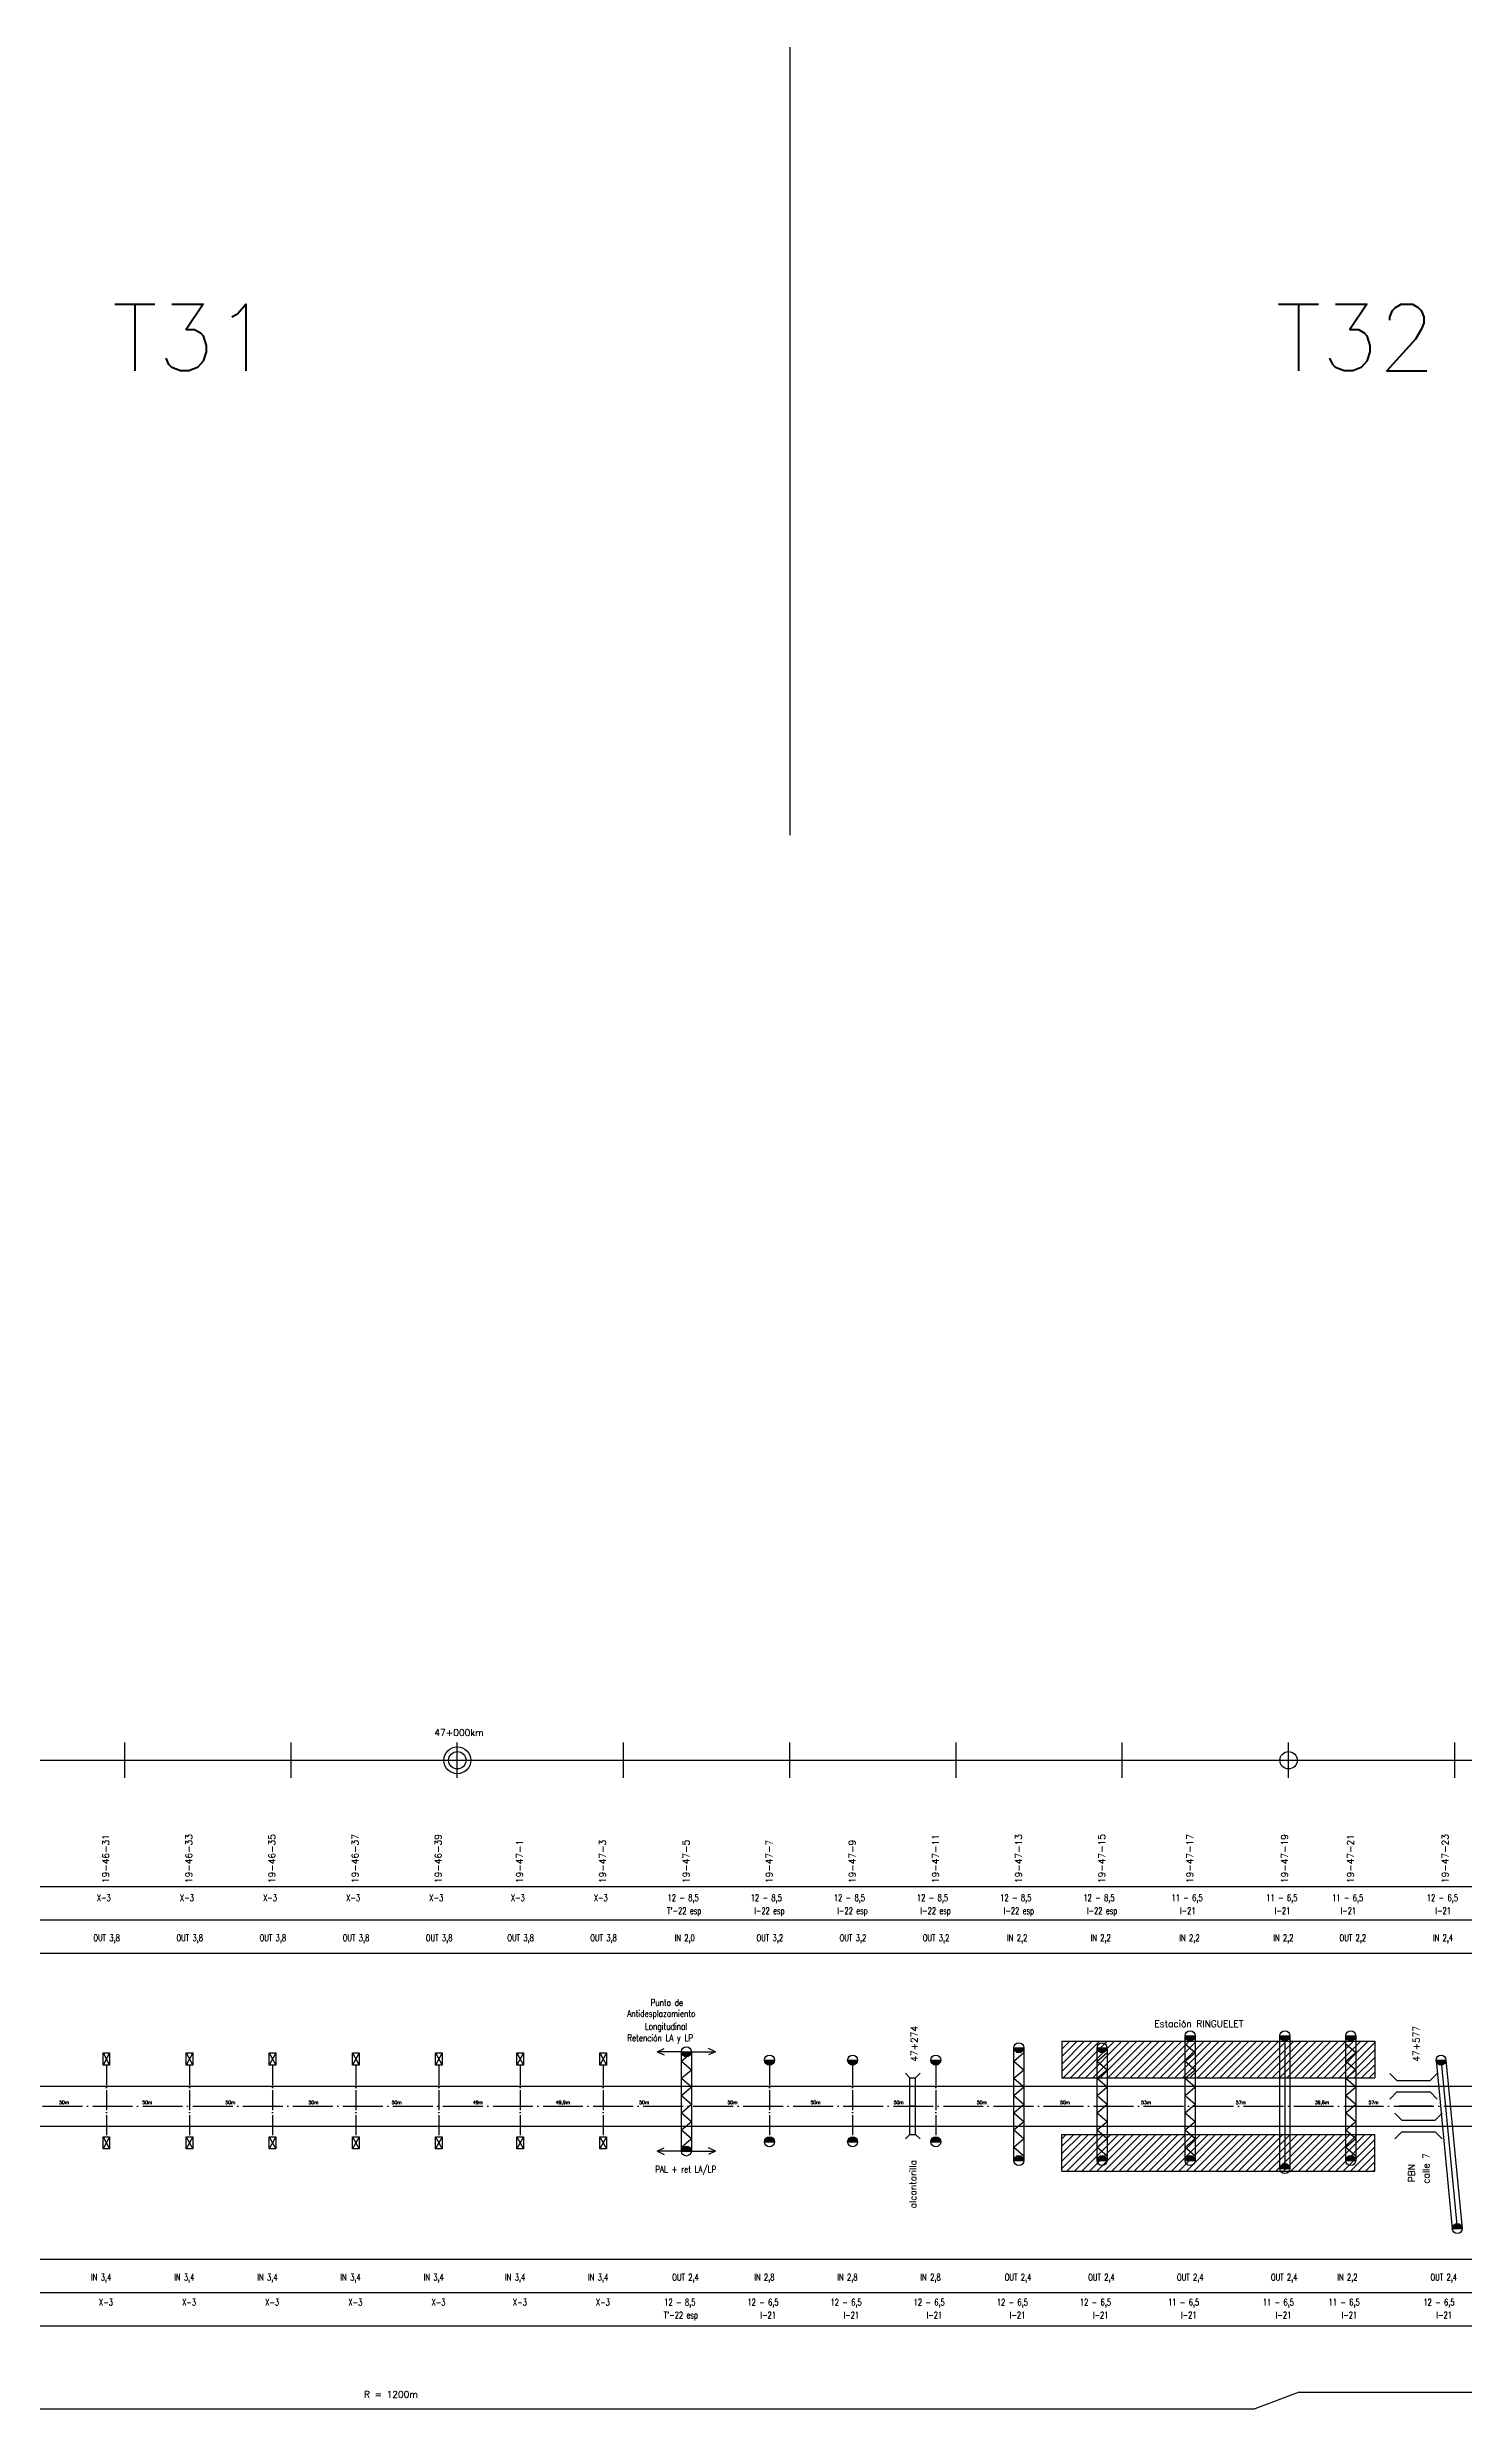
# Model space of a CAD drawing. Header units: millimetres. Extents: x 63 to 27368, y 135 to 1565.
# Drawn here: x 21322 to 22174, y 145 to 1565 of the extents above; entities that cross this region are included whole.
import ezdxf

# ---------------------------------------------------------------- set-up
doc = ezdxf.new("R2010")
doc.units = ezdxf.units.MM
doc.linetypes.add('ACAD_ISO04W100', pattern=[30, 24, -3, 0, -3])
for name, color, linetype in [('catenaria via ascendente', 7, 'Continuous'), ('catenaria vía descendente', 7, 'Continuous'), ('Eje de entrevías', 1, 'Continuous'), ('longitud vano', 7, 'Continuous'), ('Nº de poste', 6, 'Continuous'), ('progresivas', 4, 'Continuous'), ('TEXTOS', 3, 'Continuous')]:
    doc.layers.add(name, color=color, linetype=linetype)
doc.styles.add('STYLE1', font='romans.shx')

msp = doc.modelspace()

# ---------------------------------------------------------------- hatches: boundary and pattern name
for points in [[(22012, 369.3), (22006, 369.3, 1)], [(22069, 369.3), (22063, 369.3, 1)], [(22108.6, 369.3), (22102.6, 369.3, 1)], [(21709, 359.7), (21703, 359.7, 1)], [(21909, 362.1), (21903, 362.1, 1)], [(21959, 362.1), (21953, 362.1, 1)], [(21759, 354.7), (21753, 354.7, 1)], [(21809, 354.7), (21803, 354.7, 1)], [(21859, 354.7), (21853, 354.7, 1)], [(22162.9, 354.7), (22156.9, 354.7, 1)], [(21709, 300), (21703, 300, -1)], [(21759, 305.6), (21753, 305.6, -1)], [(21809, 305.6), (21803, 305.6, -1)], [(21859, 305.6), (21853, 305.6, -1)], [(21909, 294.3), (21903, 294.3, -1)], [(21959, 294.3), (21953, 294.3, -1)], [(22012, 294.3), (22006, 294.3, -1)], [(22069, 289.5), (22063, 289.5, -1)], [(22108.6, 294.3), (22102.6, 294.3, -1)], [(22172.7, 253.4), (22166.7, 253.4, -1)]]:
    msp.add_hatch(color=256).paths.add_polyline_path(points)
h = msp.add_hatch()
h.set_pattern_fill('ANSI31', color=8, style=0)
h.paths.add_polyline_path([(22120, 366), (21931.9, 366), (21931.9, 344), (22120, 344)])
h = msp.add_hatch()
h.set_pattern_fill('ANSI31', color=8, style=0)
h.paths.add_polyline_path([(22120, 310), (21931.9, 310), (21931.9, 288), (22120, 288)])

# ---------------------------------------------------------------- linework, layer by layer
for p, q in [((21768.2, 1565.1), (21768.2, 1091.2)), ((21368.2, 524.4), (21368.2, 545.6)), ((21468.2, 524.4), (21468.2, 545.6)), ((21568.2, 524.4), (21568.2, 545.6)), ((21668.2, 524.4), (21668.2, 545.6)), ((21768.2, 524.4), (21768.2, 545.6)), ((21868.2, 524.4), (21868.2, 545.6)), ((21968.2, 524.4), (21968.2, 545.6)), ((22068.2, 524.4), (22068.2, 545.6)), ((22168.2, 524.4), (22168.2, 545.6)), ((68.2, 535), (27368.2, 535)), ((68.2, 459), (27368.2, 459)), ((68.2, 439), (27368.2, 439)), ((68.2, 419), (27368.2, 419)), ((22006, 369.3), (22012, 369.3)), ((22006, 294.3), (22006, 369.3)), ((22012, 369.3), (22012, 294.3)), ((22063, 369.3), (22069, 369.3)), ((22063, 289.5), (22063, 369.3)), ((22066, 369.3), (22066, 292.5)), ((22069, 369.3), (22069, 289.5)), ((22102.6, 369.3), (22108.6, 369.3)), ((22102.6, 294.3), (22102.6, 369.3)), ((22108.6, 369.3), (22108.6, 294.3)), ((21355.1, 359), (21359.1, 351.7)), ((21359.1, 359), (21355.1, 351.7)), ((21405.1, 359), (21409.1, 351.7)), ((21409.1, 359), (21405.1, 351.7)), ((21455.1, 359), (21459.1, 351.7)), ((21459.1, 359), (21455.1, 351.7)), ((21505.1, 359), (21509.1, 351.7)), ((21509.1, 359), (21505.1, 351.7)), ((21555.1, 359), (21559.1, 351.7)), ((21559.1, 359), (21555.1, 351.7)), ((21604.1, 359), (21608.1, 351.7)), ((21608.1, 359), (21604.1, 351.7)), ((21654, 359), (21658, 351.7)), ((21658, 359), (21654, 351.7)), ((21688.4, 359.7), (21692.7, 361.6)), ((21703, 359.7), (21688.4, 359.7)), ((21688.4, 359.7), (21692.7, 357.8)), ((21703, 359.7), (21709, 359.7)), ((21703, 300), (21703, 359.7)), ((21703, 354.1), (21706, 356.7)), ((21709, 359.7), (21709, 300)), ((21709, 359.7), (21723.6, 359.7)), ((21709, 359.3), (21709, 359.3)), ((21723.6, 359.7), (21719.2, 361.6)), ((21723.6, 359.7), (21719.2, 357.8)), ((21903, 362.1), (21909, 362.1)), ((21903, 294.3), (21903, 362.1)), ((21903, 354.1), (21909, 359.3)), ((21909, 362.1), (21909, 294.3)), ((21909, 361.6), (21909, 361.7)), ((21931.9, 366), (21931.9, 344)), ((21931.9, 366), (22120, 366)), ((21953, 362.1), (21959, 362.1)), ((21953, 294.3), (21953, 362.1)), ((21953, 354.1), (21959, 359.3)), ((21959, 362.1), (21959, 294.3)), ((21959, 361.6), (21959, 361.7)), ((22006, 364.5), (22012, 359.3)), ((22006, 354.1), (22012, 359.3)), ((22012, 368.9), (22012, 368.9)), ((22069, 368.9), (22069, 368.9)), ((22102.6, 364.5), (22108.6, 359.3)), ((22102.6, 354.1), (22108.6, 359.3)), ((22108.6, 368.9), (22108.6, 368.9)), ((22120, 366), (22120, 344)), ((21703, 354.1), (21709, 348.9)), ((21703, 343.8), (21709, 348.9)), ((21703, 343.8), (21709, 338.6)), ((21753, 354.7), (21759, 354.7)), ((21758.9, 354.2), (21759, 354.3)), ((21803, 354.7), (21809, 354.7)), ((21808.9, 354.2), (21809, 354.3)), ((21840.4, 344), (21837.7, 346.8)), ((21840.4, 310), (21840.4, 344)), ((21843.9, 344), (21846.7, 346.8)), ((21843.9, 310), (21843.9, 344)), ((21853, 354.7), (21859, 354.7)), ((21858.9, 354.2), (21859, 354.3)), ((21903, 354.1), (21909, 348.9)), ((21903, 343.8), (21909, 348.9)), ((21903, 343.8), (21909, 338.6)), ((21931.9, 344), (22120, 344)), ((21953, 354.1), (21959, 348.9)), ((21953, 343.8), (21959, 348.9)), ((21953, 343.8), (21959, 338.6)), ((22006, 354.1), (22012, 348.9)), ((22006, 343.8), (22012, 348.9)), ((22006, 343.8), (22012, 338.6)), ((22102.6, 354.1), (22108.6, 348.9)), ((22102.6, 343.8), (22108.6, 348.9)), ((22102.6, 343.8), (22108.6, 338.6)), ((22133.3, 342.5), (22129.1, 346.7)), ((22153.3, 342.5), (22157.5, 346.7)), ((22156.9, 354.7), (22162.9, 354.7)), ((22156.9, 354.7), (22162.9, 354.7)), ((22156.9, 354.7), (22166.7, 253.4)), ((22160.2, 351.7), (22169.7, 253.4)), ((22162.9, 354.7), (22172.7, 253.4)), ((22162.9, 354.2), (22162.9, 354.3)), ((21703, 333.4), (21709, 338.6)), ((21703, 333.4), (21709, 328.2)), ((21703, 323), (21709, 328.2)), ((21843.9, 327), (21840.4, 327)), ((21903, 333.4), (21909, 338.6)), ((21903, 333.4), (21909, 328.2)), ((21903, 323), (21909, 328.2)), ((21953, 333.4), (21959, 338.6)), ((21953, 333.4), (21959, 328.2)), ((21953, 323), (21959, 328.2)), ((22006, 333.4), (22012, 338.6)), ((22006, 333.4), (22012, 328.2)), ((22006, 323), (22012, 328.2)), ((22102.6, 333.4), (22108.6, 338.6)), ((22102.6, 333.4), (22108.6, 328.2)), ((22102.6, 323), (22108.6, 328.2)), ((22133.3, 335.6), (22129.1, 331.3)), ((22154.8, 327), (22134.8, 327)), ((22153.3, 335.6), (22157.5, 331.3)), ((21703, 323), (21709, 317.8)), ((21703, 312.7), (21709, 317.8)), ((21703, 312.7), (21709, 307.5)), ((21903, 323), (21909, 317.8)), ((21903, 312.7), (21909, 317.8)), ((21903, 312.7), (21909, 307.5)), ((21953, 323), (21959, 317.8)), ((21953, 312.7), (21959, 317.8)), ((21953, 312.7), (21959, 307.5)), ((22006, 323), (22012, 317.8)), ((22006, 312.7), (22012, 317.8)), ((22006, 312.7), (22012, 307.5)), ((22102.6, 323), (22108.6, 317.8)), ((22102.6, 312.7), (22108.6, 317.8)), ((22102.6, 312.7), (22108.6, 307.5)), ((22136.3, 318.5), (22132.1, 322.7)), ((22156.3, 318.5), (22160.5, 322.7)), ((21355.1, 308.6), (21359.1, 301.3)), ((21359.1, 308.6), (21355.1, 301.3)), ((21405.1, 308.6), (21409.1, 301.3)), ((21409.1, 308.6), (21405.1, 301.3)), ((21455.1, 308.6), (21459.1, 301.3)), ((21459.1, 308.6), (21455.1, 301.3)), ((21505.1, 308.6), (21509.1, 301.3)), ((21509.1, 308.6), (21505.1, 301.3)), ((21555.1, 308.6), (21559.1, 301.3)), ((21559.1, 308.6), (21555.1, 301.3)), ((21604.1, 308.6), (21608.1, 301.3)), ((21608.1, 308.6), (21604.1, 301.3)), ((21654, 308.6), (21658, 301.3)), ((21658, 308.6), (21654, 301.3)), ((21688.4, 300), (21692.7, 301.9)), ((21703, 300), (21688.4, 300)), ((21688.4, 300), (21692.7, 298)), ((21703, 302.3), (21709, 307.5)), ((21703, 302.3), (21703.6, 301.8)), ((21703, 300), (21709, 300)), ((21709, 300), (21723.6, 300)), ((21723.6, 300), (21719.2, 301.9)), ((21723.6, 300), (21719.2, 298)), ((21753, 305.6), (21759, 305.6)), ((21803, 305.6), (21809, 305.6)), ((21840.4, 310), (21837.7, 307.3)), ((21843.9, 310), (21846.7, 307.3)), ((21853, 305.6), (21859, 305.6)), ((21903, 302.3), (21909, 307.5)), ((21903, 302.3), (21909, 297.1)), ((21931.9, 288), (21931.9, 310)), ((21931.9, 310), (22120, 310)), ((21953, 302.3), (21959, 307.5)), ((21953, 302.3), (21959, 297.1)), ((22006, 302.3), (22012, 307.5)), ((22006, 302.3), (22012, 297.1)), ((22102.6, 302.3), (22108.6, 307.5)), ((22102.6, 302.3), (22108.6, 297.1)), ((22120, 288), (22120, 310)), ((22136.3, 311.6), (22132.1, 307.3)), ((22156.3, 311.6), (22160.5, 307.3)), ((21903, 294.3), (21909, 294.3)), ((21931.9, 288), (22120, 288)), ((21953, 294.3), (21959, 294.3)), ((22006, 294.3), (22012, 294.3)), ((22063, 289.5), (22069, 289.5)), ((22102.6, 294.3), (22108.6, 294.3)), ((22166.7, 253.4), (22172.7, 253.4)), ((22166.7, 253.4), (22172.7, 253.4)), ((68.2, 235), (27368.2, 235)), ((68.2, 215), (27368.2, 215)), ((68.2, 195), (27368.2, 195)), ((20970.9, 145), (22048, 145)), ((22074.6, 155), (22048, 145)), ((22074.6, 155), (22343.9, 155))]:
    msp.add_line(p, q)
at = {"linetype": 'ACAD_ISO04W100', "ltscale": 0.5}
for p, q in [((21357.1, 351.7), (21357.1, 308.6)), ((21407.1, 351.7), (21407.1, 308.6)), ((21457.1, 351.7), (21457.1, 308.6)), ((21507.1, 351.7), (21507.1, 308.6)), ((21557.1, 351.7), (21557.1, 308.6)), ((21606.1, 351.7), (21606.1, 308.6)), ((21656, 351.7), (21656, 308.6)), ((21756, 351.7), (21756, 308.6)), ((21806, 351.7), (21806, 308.6)), ((21856, 351.7), (21856, 308.6))]:
    msp.add_line(p, q, dxfattribs=at)
for points in [[(21355.1, 359), (21359.1, 359), (21359.1, 351.7), (21355.1, 351.7)], [(21405.1, 359), (21409.1, 359), (21409.1, 351.7), (21405.1, 351.7)], [(21455.1, 359), (21459.1, 359), (21459.1, 351.7), (21455.1, 351.7)], [(21505.1, 359), (21509.1, 359), (21509.1, 351.7), (21505.1, 351.7)], [(21555.1, 359), (21559.1, 359), (21559.1, 351.7), (21555.1, 351.7)], [(21604.1, 359), (21608.1, 359), (21608.1, 351.7), (21604.1, 351.7)], [(21654, 359), (21658, 359), (21658, 351.7), (21654, 351.7)], [(21355.1, 308.6), (21359.1, 308.6), (21359.1, 301.3), (21355.1, 301.3)], [(21405.1, 308.6), (21409.1, 308.6), (21409.1, 301.3), (21405.1, 301.3)], [(21455.1, 308.6), (21459.1, 308.6), (21459.1, 301.3), (21455.1, 301.3)], [(21505.1, 308.6), (21509.1, 308.6), (21509.1, 301.3), (21505.1, 301.3)], [(21555.1, 308.6), (21559.1, 308.6), (21559.1, 301.3), (21555.1, 301.3)], [(21604.1, 308.6), (21608.1, 308.6), (21608.1, 301.3), (21604.1, 301.3)], [(21654, 308.6), (21658, 308.6), (21658, 301.3), (21654, 301.3)]]:
    msp.add_lwpolyline(points, close=True)
for centre, radius in [((21568.2, 535), 8.09), ((21568.2, 535), 5.24), ((22068.2, 535), 5.24), ((22009, 369.3), 3), ((22066, 369.3), 3), ((22105.6, 369.3), 3), ((21706, 359.7), 3), ((21756, 354.7), 3), ((21806, 354.7), 3), ((21856, 354.7), 3), ((21906, 362.1), 3), ((21956, 362.1), 3), ((22159.9, 354.7), 3), ((21706, 300), 3), ((21756, 305.6), 3), ((21806, 305.6), 3), ((21856, 305.6), 3), ((21906, 294.3), 3), ((21956, 294.3), 3), ((22009, 294.3), 3), ((22066, 289.5), 3), ((22105.6, 294.3), 3), ((22169.7, 253.4), 3)]:
    msp.add_circle(centre, radius)
at = {"layer": 'catenaria via ascendente'}
for p, q in [((21840.4, 344), (21843.9, 344)), ((22133.3, 342.5), (22153.3, 342.5)), ((68.2, 339), (26678.8, 339)), ((22133.3, 335.6), (22153.3, 335.6)), ((68.2, 315), (26678.8, 315)), ((21840.4, 310), (21843.9, 310))]:
    msp.add_line(p, q, dxfattribs=at)
at = {"layer": 'catenaria vía descendente'}
for p, q in [((17302.1, 315), (26678.8, 315)), ((22136.3, 318.5), (22156.3, 318.5)), ((21840.4, 310), (21843.9, 310)), ((22136.3, 311.6), (22156.3, 311.6))]:
    msp.add_line(p, q, dxfattribs=at)
at = {"layer": 'Eje de entrevías', "linetype": 'ACAD_ISO04W100'}
msp.add_line((68.2, 327), (27368.2, 327), dxfattribs=at)

# ---------------------------------------------------------------- texts
at = {"color": 3, "linetype": 'Continuous', "style": 'STYLE1'}
for s, p in [('T31', (21360.5, 1370.5)), ('T32', (22060.5, 1370.5))]:
    msp.add_text(s, height=40, dxfattribs=at).set_placement(p)
at = {"linetype": 'Continuous', "style": 'STYLE1', "width": 0.8}
for s, p in [('Antidesplazamiento', (21670.4, 380.7)), ('Punto de', (21684.4, 387.3)), ('Retención LA y LP', (21670.4, 366)), ('Longitudinal', (21681, 373)), ('PAL + ret LA/LP', (21687.2, 287.1))]:
    msp.add_text(s, height=4, dxfattribs=at).set_placement(p)
at = {"layer": 'longitud vano', "linetype": 'Continuous', "style": 'STYLE1'}
for s, p in [('50m', (21328.7, 328.3)), ('50m', (21378.7, 328.3)), ('50m', (21428.7, 328.3)), ('50m', (21478.7, 328.3)), ('50m', (21528.7, 328.3)), ('49m', (21577.6, 328.3)), ('49,9m', (21627.5, 328.3)), ('50m', (21677.6, 328.3)), ('50m', (21730.7, 328.3)), ('50m', (21780.7, 328.3)), ('50m', (21830.7, 328.3)), ('50m', (21880.7, 328.3)), ('50m', (21930.7, 328.3)), ('53m', (21979.5, 328.3)), ('57m', (22036.5, 328.3)), ('39,6m', (22084, 328.3)), ('57m', (22116.3, 328.3))]:
    msp.add_text(s, height=2, dxfattribs=at).set_placement(p)
at = {"layer": 'Nº de poste', "linetype": 'Continuous', "style": 'STYLE1'}
for s, p in [('19-46-31', (21358.7, 461.1)), ('19-46-33', (21408.7, 461.1)), ('19-46-35', (21458.7, 461.1)), ('19-46-37', (21508.7, 461.1)), ('19-46-39', (21558.7, 461.1)), ('19-47-1', (21607.7, 461.1)), ('19-47-3', (21657.6, 461.1)), ('19-47-5', (21707.8, 461.1)), ('19-47-7', (21757.8, 461.1)), ('19-47-9', (21807.8, 461.1)), ('19-47-11', (21857.8, 461.1)), ('19-47-13', (21907.8, 461.1)), ('19-47-15', (21957.8, 461.1)), ('19-47-17', (22010.8, 461.1)), ('19-47-19', (22067.8, 461.1)), ('19-47-21', (22107.4, 461.1)), ('19-47-23', (22164.4, 461.1))]:
    msp.add_text(s, height=4, rotation=90, dxfattribs=at).set_placement(p)
at = {"layer": 'progresivas', "linetype": 'Continuous', "style": 'STYLE1'}
msp.add_text('47+000km', height=4, dxfattribs=at).set_placement((21554.4, 549.6))
for s, p in [('47+274', (21845.1, 353.7)), ('47+577', (22147, 353.7))]:
    msp.add_text(s, height=4, rotation=90, dxfattribs=at).set_placement(p)
at = {"layer": 'TEXTOS', "linetype": 'Continuous', "style": 'STYLE1', "width": 0.7}
for s, p in [('X-3', (21351.4, 450.3)), ('X-3', (21401.4, 450.3)), ('X-3', (21451.4, 450.3)), ('X-3', (21501.4, 450.3)), ('X-3', (21551.4, 450.3)), ('X-3', (21600.4, 450.3)), ('X-3', (21650.3, 450.3)), ("T'-22 esp", (21694.4, 442.5)), ('12 - 8,5', (21694.7, 450.3)), ('12 - 8,5', (21744.7, 450.3)), ('I-22 esp', (21746.8, 442.5)), ('12 - 8,5', (21794.7, 450.3)), ('I-22 esp', (21796.8, 442.5)), ('12 - 8,5', (21844.7, 450.3)), ('I-22 esp', (21846.8, 442.5)), ('12 - 8,5', (21894.8, 450.3)), ('I-22 esp', (21896.9, 442.5)), ('12 - 8,5', (21944.8, 450.3)), ('I-22 esp', (21946.9, 442.5)), ('11 - 6,5', (21997.8, 450.3)), ('I-21', (22002.9, 442.5)), ('11 - 6,5', (22054.8, 450.3)), ('I-21', (22059.9, 442.5)), ('11 - 6,5', (22094.4, 450.3)), ('I-21', (22099.5, 442.5)), ('12 - 6,5', (22151.4, 450.3)), ('I-21', (22156.5, 442.5)), ('OUT 3,8', (21349.3, 426.2)), ('OUT 3,8', (21399.3, 426.2)), ('OUT 3,8', (21449.3, 426.2)), ('OUT 3,8', (21499.3, 426.2)), ('OUT 3,8', (21549.3, 426.2)), ('OUT 3,8', (21598.3, 426.2)), ('OUT 3,8', (21648.2, 426.2)), ('IN 2,0', (21698.9, 426.2)), ('OUT 3,2', (21748.2, 426.2)), ('OUT 3,2', (21798.2, 426.2)), ('OUT 3,2', (21848.2, 426.2)), ('IN 2,2', (21898.9, 426.2)), ('IN 2,2', (21949.1, 426.2)), ('IN 2,2', (22002.5, 426.2)), ('IN 2,2', (22059, 426.2)), ('OUT 2,2', (22098.9, 426.2)), ('IN 2,4', (22155, 426.2)), ('IN 3,4', (21347.9, 222.1)), ('IN 3,4', (21397.9, 222.1)), ('IN 3,4', (21447.9, 222.1)), ('IN 3,4', (21497.9, 222.1)), ('IN 3,4', (21547.9, 222.1)), ('IN 3,4', (21596.9, 222.1)), ('IN 3,4', (21646.8, 222.1)), ('OUT 2,4', (21697.5, 222.1)), ('IN 2,8', (21746.8, 222.1)), ('IN 2,8', (21796.8, 222.1)), ('IN 2,8', (21846.8, 222.1)), ('OUT 2,4', (21897.5, 222.1)), ('OUT 2,4', (21947.7, 222.1)), ('OUT 2,4', (22001.1, 222.1)), ('OUT 2,4', (22057.6, 222.1)), ('IN 2,2', (22097.5, 222.1)), ('OUT 2,4', (22153.6, 222.1)), ('X-3', (21352.7, 207.1)), ('X-3', (21402.7, 207.1)), ('X-3', (21452.7, 207.1)), ('X-3', (21502.7, 207.1)), ('X-3', (21552.7, 207.1)), ('X-3', (21601.7, 207.1)), ('X-3', (21651.6, 207.1)), ("T'-22 esp", (21692.4, 199.4)), ('12 - 8,5', (21692.7, 207.1)), ('12 - 6,5', (21742.7, 207.1)), ('I-21', (21750.5, 199.4)), ('12 - 6,5', (21792.7, 207.1)), ('I-21', (21800.5, 199.4)), ('12 - 6,5', (21842.7, 207.1)), ('I-21', (21850.5, 199.4)), ('12 - 6,5', (21892.7, 207.1)), ('I-21', (21900.5, 199.4)), ('12 - 6,5', (21942.7, 207.1)), ('I-21', (21950.5, 199.4)), ('11 - 6,5', (21995.7, 207.1)), ('I-21', (22003.5, 199.4)), ('11 - 6,5', (22052.7, 207.1)), ('I-21', (22060.5, 199.4)), ('11 - 6,5', (22092.3, 207.1)), ('I-21', (22100.1, 199.4)), ('12 - 6,5', (22149.3, 207.1)), ('I-21', (22157.1, 199.4))]:
    msp.add_text(s, height=4, dxfattribs=at).set_placement(p)
at = {"layer": 'TEXTOS', "linetype": 'Continuous', "style": 'STYLE1'}
for s, p in [('Estación RINGUELET', (21987.5, 374.6)), ('R = 1200m', (21512.1, 151.7))]:
    msp.add_text(s, height=4, dxfattribs=at).set_placement(p)
for s, p in [('calle 7', (22152.9, 280.4)), ('alcantarilla', (21844.3, 265.5)), ('PBN', (22144.2, 281.2))]:
    msp.add_text(s, height=4, rotation=90, dxfattribs=at).set_placement(p)

doc.saveas('drawing.dxf')
